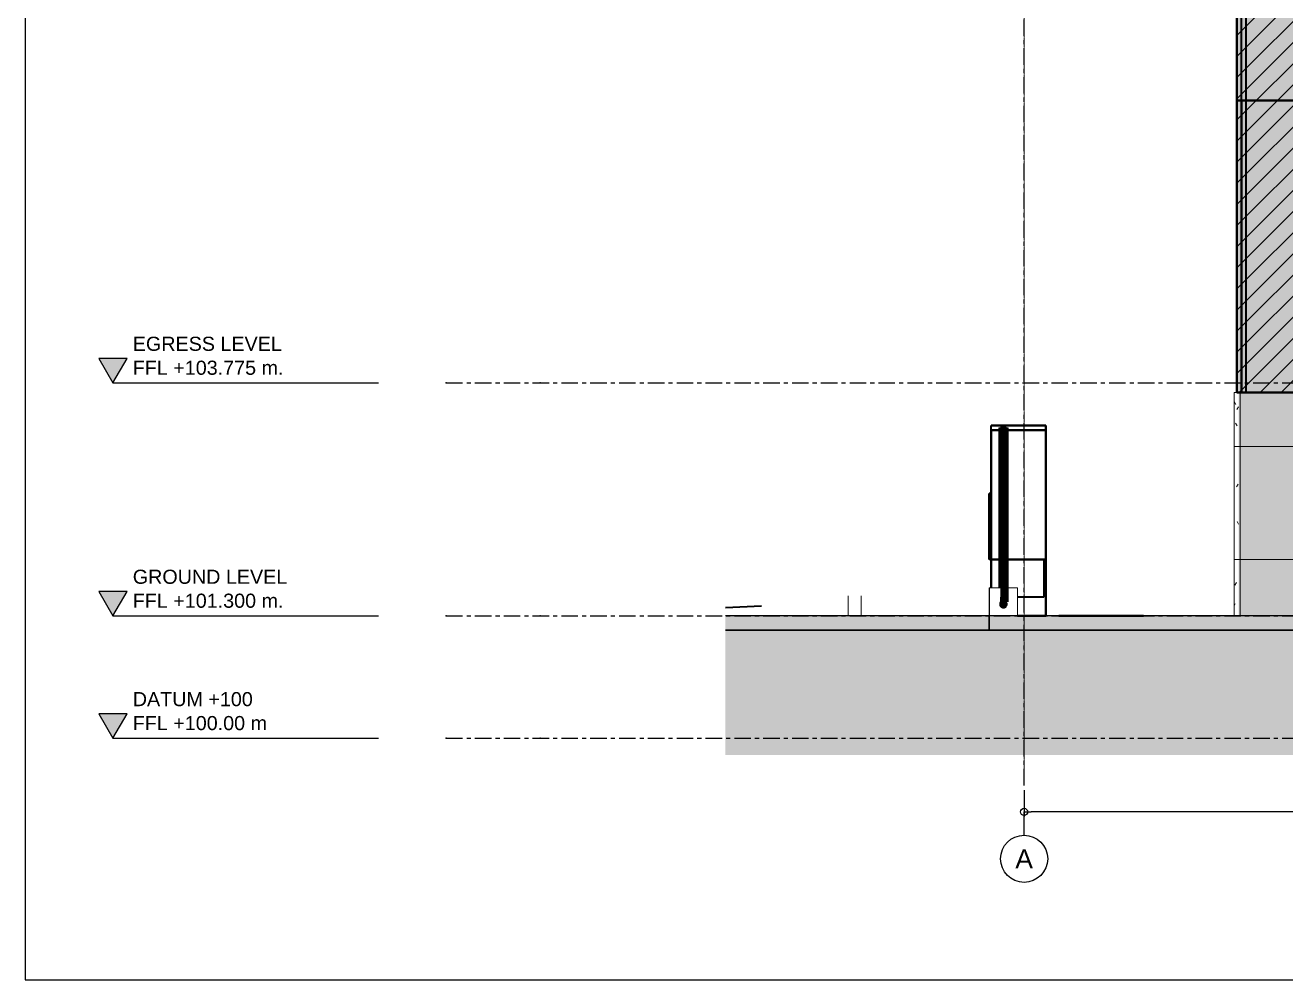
# Model space of a CAD drawing. Header units: millimetres. Extents: x -1379 to 1385823, y -4884429 to 548763.
# Drawn here: x 593796 to 607190, y -2347541 to -2337400 of the extents above; entities that cross this region are included whole.
import ezdxf
from ezdxf.enums import TextEntityAlignment as Align

# ---------------------------------------------------------------- set-up
doc = ezdxf.new("R2010")
doc.units = ezdxf.units.MM
for name, pattern in [('CENTER', [50.8, 31.75, -6.35, 6.35, -6.35]), ('DPA_Grid _ Level 100', [10, 5.5, -1.6, 1.3, -1.6]), ('TA_GL_000.70000', [1.925, 0.7, -0.175, 0.175, -0.175, 0.7])]:
    doc.linetypes.add(name, pattern=pattern)
for name, color, linetype in [('000 - 0_SYM_DWG_GRID-BUBBLE_MAIN_COLOR_6', 7, 'Continuous'), ('000 - 0_SYM_DWG_GRIDLINE_MAIN_COLOR_251', 7, 'Continuous'), ('000 - 0_SYM_DWG_LEVEL_MAIN_COLOR_2', 7, 'Continuous'), ('000 - 0_SYM_DWG_LEVEL_TEXT', 7, 'Continuous'), ('000 - 0_SYM_DWG_SLOPE-SYM_TEXT_COLOR_3', 7, 'Continuous'), ('000 - CONCRETE_COL_HATCH_', 7, 'Continuous'), ('000 - D I M', 7, 'Continuous'), ('000 - EXISTING_PRECAST_MAIN_COLOR_3', 7, 'Continuous'), ('000 - GRID', 7, 'CENTER')]:
    doc.layers.add(name, color=color, linetype=linetype)
for name, color, linetype, lineweight in [('A-DETL-GENF', 7, 'Continuous', 35), ('A-DETL-THIN', 7, 'Continuous', 25), ('A-DOOR', 7, 'Continuous', 70), ('A-DOOR-E', 7, 'Continuous', 35), ('A-FLOR', 7, 'Continuous', 35), ('A-FLOR-E', 7, 'Continuous', 35), ('A-FLOR-FNSH', 7, 'Continuous', 70), ('A-FLOR-PATT', 7, 'Continuous', 70), ('A-GENM', 7, 'Continuous', 35), ('A-GLAZ-CURT', 7, 'Continuous', 35), ('A-GLAZ-CWMG', 7, 'Continuous', 35), ('A-WALL-PATT', 7, 'Continuous', 70), ('I-WALL-E', 7, 'Continuous', 50), ('Q-CASE', 7, 'Continuous', 35), ('Q-CASE-HDLN', 7, 'Continuous', 9), ('S-GRID', 7, 'Continuous', 9), ('WALL-E', 7, 'Continuous', 50)]:
    doc.layers.add(name, color=color, linetype=linetype, lineweight=lineweight)
doc.styles.add('ARIAL', font='arial.ttf')
doc.styles.add('Arial_1', font='arial.ttf', dxfattribs={"height": 125})
doc.styles.add('FAMELINE_FOR_CKST', font='arial.ttf')
doc.styles.add('TA', font='', dxfattribs={"height": 4.5})
doc.styles.get('TA').set_extended_font_data('Cordia New')
doc.dimstyles.new('FAMELINE-CKST_C-C', dxfattribs={"dimtxt": 0.3, "dimasz": 0.15, "dimexe": 0.1, "dimexo": 0.1, "dimgap": 0.05, "dimtad": 1, "dimzin": 0, "dimdsep": 46, "dimtxsty": 'FAMELINE_FOR_CKST', "dimblk": 'ORIGIN', "dimblk1": 'ORIGIN', "dimblk2": 'ORIGIN', "dimsah": 1, "dimcen": 0.1, "dimdle": 0.1, "dimclrd": 7, "dimclre": 7, "dimclrt": 7, "dimadec": 0, "dimazin": 0, "dimtfac": 1, "dimtix": 1, "dimtmove": 2, "dimatfit": 3, "dimfxl": 1, "dimtolj": 1, "dimtzin": 0, "dimlwd": -1, "dimlwe": -1, "dimarcsym": 0})
pattern_1 = [(0, (-968.03, 7e-11), (406.4, 101.6), [33.528, -271.272, 33.528, -271.272, -1625.6]), (0, (-968.03, 7e-11), (406.4, 101.6), [-609.6, 33.528, -576.072, 33.528, -271.272, -711.2]), (0, (-968.03, 7e-11), (406.4, 101.6), [-1524, 33.528, -169.672, 33.528, -474.472]), (120, (-815.63, 50.8), (-291.18818, 301.15272), [33.528, -271.272, 33.528, -271.272, -1625.6]), (120, (-815.63, 50.8), (-291.18818, 301.15272), [-609.6, 33.528, -576.072, 33.528, -271.272, -711.2]), (120, (-815.63, 50.8), (-291.18818, 301.15272), [-1524, 33.528, -169.672, 33.528, -474.472]), (240, (-764.83, 254), (-115.21182, -402.75272), [33.528, -271.272, 33.528, -271.272, -1625.6]), (240, (-764.83, 254), (-115.21182, -402.75272), [-609.6, 33.528, -576.072, 33.528, -271.272, -711.2]), (240, (-764.83, 254), (-115.21182, -402.75272), [-1524, 33.528, -169.672, 33.528, -474.472])]
pattern_2 = [(0, (-18495, 100125), (0, 1200), []), (90, (-18495, 100125), (-600, 4e-14), [])]
pattern_3 = [(45, (-281522.66, 0), (-33.67596, 33.67596), []), (135, (-281522.66, 0), (-101.027881, 33.67596), [119.063, -71.438])]

# ---------------------------------------------------------------- blocks, each defined once
blk = doc.blocks.new('DPA_FREESTANDING FH-FDC - _L_1200 X _D_600 _H_900MM-4081730-IV01 - ELEVATION 1')
at = {"layer": 'Q-CASE', "color": 7}
for p, q in [((-299250, 103325), (-299830, 103325)), ((-299830, 103325), (-299250, 103325)), ((-299830, 103275), (-299830, 103325)), ((-299830, 103275), (-299830, 103325)), ((-299830, 103275), (-299830, 102600)), ((-299830, 102600), (-299830, 103275)), ((-299810, 103275), (-299830, 103275)), ((-299830, 103275), (-299810, 103275)), ((-299830, 103275), (-299830, 101900)), ((-299830, 101900), (-299830, 103275)), ((-299830, 103275), (-299750, 103275)), ((-299750, 103275), (-299830, 103275)), ((-299830, 103275), (-299830, 101900)), ((-299830, 101900), (-299830, 103275)), ((-299830, 103275), (-299750, 103275)), ((-299750, 103275), (-299830, 103275)), ((-299750, 103275), (-299830, 103275)), ((-299830, 103275), (-299750, 103275)), ((-299650, 103275), (-299250, 103275)), ((-299250, 103275), (-299650, 103275)), ((-299650, 103275), (-299250, 103275)), ((-299250, 103275), (-299650, 103275)), ((-299250, 103275), (-299650, 103275)), ((-299650, 103275), (-299250, 103275)), ((-299250, 103275), (-299300, 103275)), ((-299300, 103275), (-299250, 103275)), ((-299250, 103325), (-299250, 103275)), ((-299250, 103275), (-299250, 103325)), ((-299250, 103275), (-299250, 101900)), ((-299250, 101900), (-299250, 103275)), ((-299250, 103275), (-299250, 101900)), ((-299250, 101900), (-299250, 103275)), ((-299850, 102600), (-299850, 101900)), ((-299850, 101900), (-299850, 102600)), ((-299850, 102600), (-299830, 102600)), ((-299830, 102600), (-299850, 102600)), ((-299850, 102600), (-299850, 101900)), ((-299850, 101900), (-299850, 102600)), ((-299850, 102600), (-299830, 102600)), ((-299830, 102600), (-299850, 102600)), ((-299830, 102600), (-299830, 101900)), ((-299830, 101900), (-299830, 102600)), ((-299830, 102600), (-299830, 101900)), ((-299830, 101900), (-299830, 102600)), ((-299830, 101900), (-299850, 101900)), ((-299830, 101900), (-299850, 101900)), ((-299830, 101900), (-299850, 101900)), ((-299830, 101900), (-299850, 101900)), ((-299830, 101900), (-299830, 101600)), ((-299830, 101600), (-299830, 101900)), ((-299750, 101900), (-299830, 101900)), ((-299830, 101900), (-299750, 101900)), ((-299830, 101600), (-299830, 101900)), ((-299830, 101900), (-299830, 101600)), ((-299830, 101900), (-299750, 101900)), ((-299830, 101900), (-299750, 101900)), ((-299750, 101900), (-299830, 101900)), ((-299750, 101900), (-299830, 101900)), ((-299750, 101900), (-299830, 101900)), ((-299750, 101900), (-299830, 101900)), ((-299250, 101900), (-299650, 101900)), ((-299650, 101900), (-299250, 101900)), ((-299650, 101900), (-299270, 101900)), ((-299650, 101900), (-299270, 101900)), ((-299250, 101900), (-299650, 101900)), ((-299250, 101900), (-299650, 101900)), ((-299250, 101900), (-299650, 101900)), ((-299250, 101900), (-299650, 101900)), ((-299300, 101900), (-299250, 101900)), ((-299250, 101900), (-299300, 101900)), ((-299270, 101900), (-299270, 101500)), ((-299250, 101900), (-299250, 101300)), ((-299250, 101300), (-299250, 101900)), ((-299270, 101500), (-299550, 101500)), ((-299550, 101300), (-299250, 101300)), ((-299550, 101300), (-299250, 101300)), ((-299250, 101300), (-299550, 101300)), ((-299550, 101300), (-299250, 101300))]:
    blk.add_line(p, q, dxfattribs=at)
at = {"layer": 'Q-CASE-HDLN', "color": 7}
for p, q in [((-299850, 102600), (-299850, 102250)), ((-299850, 102250), (-299850, 102600)), ((-299850, 102250), (-299850, 101900)), ((-299850, 101900), (-299850, 102250))]:
    blk.add_line(p, q, dxfattribs=at)
blk = doc.blocks.new('DR-SG-SW-MRTA Wire Screen Door - 1900x2000 mm-4823071-IV01 - ELEVATION 1')
at = {"layer": 'A-DOOR', "color": 7}
for p, q in [((-299710, 103250), (-299710, 101450)), ((-299665, 103250), (-299710, 103250)), ((-299665, 101450), (-299665, 103250)), ((-299710, 101450), (-299665, 101450))]:
    blk.add_line(p, q, dxfattribs=at)
for centre, start, end in [((-299700, 103275), 90, 270), ((-299700, 103275), 270, 90), ((-299700, 101425), 90, 270), ((-299700, 101425), 270, 90)]:
    blk.add_arc(centre, 25, start, end, dxfattribs=at)
at = {"layer": 'A-DOOR-E', "color": 7}
for p, q in [((-299725, 103200), (-299725, 101500)), ((-299710, 103250), (-299710, 103200)), ((-299665, 103200), (-299665, 103250)), ((-299710, 101500), (-299710, 101450)), ((-299665, 101450), (-299665, 101500))]:
    blk.add_line(p, q, dxfattribs=at)
at = {"layer": 'A-DOOR-E', "color": 7, "flags": 128}
for points in [[(-299725, 103275), (-299725, 103276), (-299725, 103277), (-299724, 103278), (-299724, 103279), (-299724, 103280), (-299724, 103281), (-299724, 103282), (-299723, 103283), (-299723, 103284), (-299723, 103285), (-299722, 103286), (-299722, 103287), (-299721, 103287), (-299721, 103288), (-299720, 103289), (-299720, 103290), (-299719, 103291), (-299718, 103291), (-299718, 103292), (-299717, 103293), (-299716, 103294), (-299716, 103294), (-299715, 103295)], [(-299725, 103200), (-299725, 103203), (-299725, 103206), (-299725, 103209), (-299725, 103212), (-299725, 103215), (-299725, 103218), (-299725, 103221), (-299725, 103224), (-299725, 103226), (-299725, 103229), (-299725, 103232), (-299725, 103235), (-299725, 103237), (-299725, 103240), (-299725, 103242), (-299725, 103245), (-299725, 103247), (-299725, 103249), (-299725, 103252), (-299725, 103254), (-299725, 103256), (-299725, 103258), (-299725, 103260), (-299725, 103261), (-299725, 103263), (-299725, 103265), (-299725, 103266), (-299725, 103268), (-299725, 103269), (-299725, 103270), (-299725, 103271), (-299725, 103272), (-299725, 103273), (-299725, 103273), (-299725, 103274), (-299725, 103274), (-299725, 103275), (-299725, 103275), (-299725, 103275), (-299725, 103275)], [(-299714, 103295), (-299713, 103296), (-299712, 103297), (-299711, 103297), (-299711, 103298), (-299710, 103298), (-299709, 103298), (-299708, 103299), (-299707, 103299), (-299706, 103299), (-299705, 103299), (-299704, 103300), (-299703, 103300), (-299702, 103300), (-299701, 103300), (-299700, 103300)], [(-299700, 103300), (-299699, 103300), (-299698, 103300), (-299697, 103300), (-299696, 103300), (-299695, 103300), (-299694, 103299), (-299693, 103299), (-299692, 103299), (-299691, 103298), (-299690, 103298), (-299689, 103298), (-299688, 103297), (-299687, 103297), (-299686, 103296), (-299686, 103296)], [(-299685, 103295), (-299684, 103294), (-299683, 103294), (-299682, 103293), (-299682, 103292), (-299681, 103292), (-299680, 103291), (-299680, 103290), (-299679, 103289), (-299679, 103289), (-299678, 103288), (-299678, 103287), (-299677, 103286), (-299677, 103285), (-299676, 103284), (-299676, 103283)], [(-299676, 103282), (-299675, 103281), (-299675, 103280), (-299675, 103279), (-299675, 103278), (-299675, 103277), (-299675, 103276), (-299675, 103275), (-299675, 103275)], [(-299675, 103275), (-299675, 103275), (-299675, 103275), (-299675, 103274), (-299675, 103274), (-299675, 103274), (-299675, 103273), (-299675, 103272), (-299675, 103271), (-299675, 103270), (-299675, 103269), (-299675, 103268), (-299675, 103267), (-299675, 103265), (-299675, 103264), (-299675, 103262), (-299675, 103260), (-299675, 103258), (-299675, 103256), (-299675, 103254), (-299675, 103252), (-299675, 103250)], [(-299725, 101425), (-299725, 101425), (-299725, 101425), (-299725, 101426), (-299725, 101426), (-299725, 101426), (-299725, 101427), (-299725, 101428), (-299725, 101429), (-299725, 101430), (-299725, 101431), (-299725, 101432), (-299725, 101433), (-299725, 101435), (-299725, 101436), (-299725, 101438), (-299725, 101440), (-299725, 101442), (-299725, 101444), (-299725, 101446), (-299725, 101448), (-299725, 101450), (-299725, 101452), (-299725, 101455), (-299725, 101457), (-299725, 101459), (-299725, 101462), (-299725, 101465), (-299725, 101467), (-299725, 101470), (-299725, 101473), (-299725, 101476), (-299725, 101478), (-299725, 101481), (-299725, 101484), (-299725, 101487), (-299725, 101490), (-299725, 101493), (-299725, 101496), (-299725, 101499), (-299725, 101500)], [(-299724, 101418), (-299724, 101419), (-299724, 101420), (-299724, 101421), (-299724, 101422), (-299725, 101423), (-299725, 101424), (-299725, 101425), (-299725, 101425)], [(-299715, 101405), (-299715, 101406), (-299716, 101406), (-299717, 101407), (-299718, 101408), (-299718, 101408), (-299719, 101409), (-299720, 101410), (-299720, 101411), (-299721, 101411), (-299721, 101412), (-299722, 101413), (-299722, 101414), (-299723, 101415), (-299723, 101416), (-299723, 101417)], [(-299700, 101400), (-299701, 101400), (-299702, 101400), (-299703, 101400), (-299704, 101400), (-299705, 101400), (-299706, 101401), (-299707, 101401), (-299707, 101401), (-299708, 101402), (-299709, 101402), (-299710, 101402), (-299711, 101403), (-299712, 101403), (-299713, 101404), (-299714, 101404)], [(-299685, 101405), (-299686, 101404), (-299687, 101403), (-299688, 101403), (-299689, 101402), (-299690, 101402), (-299691, 101402), (-299692, 101401), (-299692, 101401), (-299693, 101401), (-299694, 101401), (-299695, 101400), (-299696, 101400), (-299697, 101400), (-299698, 101400), (-299699, 101400)], [(-299675, 101425), (-299675, 101424), (-299675, 101423), (-299675, 101422), (-299675, 101421), (-299675, 101420), (-299675, 101419), (-299676, 101418), (-299676, 101417), (-299676, 101416), (-299677, 101415), (-299677, 101414), (-299677, 101413), (-299678, 101413), (-299678, 101412), (-299679, 101411), (-299680, 101410), (-299680, 101409), (-299681, 101409), (-299682, 101408), (-299682, 101407), (-299683, 101406), (-299684, 101406), (-299684, 101405)], [(-299675, 101450), (-299675, 101448), (-299675, 101446), (-299675, 101444), (-299675, 101442), (-299675, 101440), (-299675, 101439), (-299675, 101437), (-299675, 101435), (-299675, 101434), (-299675, 101432), (-299675, 101431), (-299675, 101430), (-299675, 101429), (-299675, 101428), (-299675, 101427), (-299675, 101427), (-299675, 101426), (-299675, 101426), (-299675, 101425), (-299675, 101425), (-299675, 101425), (-299675, 101425)]]:
    blk.add_lwpolyline(points, dxfattribs=at)
blk = doc.blocks.new('DPA_GM-Manhole Cover Type 2 - 600x600-V10-IV01 - ELEVATION 1')
at = {"layer": 'A-GENM', "lineweight": 9}
h = blk.add_hatch(dxfattribs=at)
h.set_pattern_fill('FP_16', style=0, pattern_type=2)
h.set_pattern_definition([(54.736, (-289897.445, 0), (-23.813104, 33.675876), []), (125.264, (-289897.445, 0), (-71.437692, 33.676435), [103.111, -61.867])])
h.paths.add_polyline_path([(-298872.865229, 101300), (-298872.865229, 101302), (-298952.865229, 101302), (-298952.865229, 101300)])
h = blk.add_hatch(dxfattribs=at)
h.set_pattern_fill('FP_11', style=0, pattern_type=2)
h.set_pattern_definition(pattern_3)
h.paths.add_polyline_path([(-298752.865229, 101300), (-298752.865229, 101302), (-298872.865229, 101302), (-298872.865229, 101300)])
h = blk.add_hatch(dxfattribs=at)
h.set_pattern_fill('FP_17', style=0, pattern_type=2)
h.set_pattern_definition([(54.736, (-290438.08, 0), (-23.813104, 33.675876), []), (125.264, (-290438.08, 0), (-71.437692, 33.676435), [103.111, -61.867])])
h.paths.add_polyline_path([(-298672.865229, 101300), (-298672.865229, 101302), (-298752.865229, 101302), (-298752.865229, 101300)])
h = blk.add_hatch(dxfattribs=at)
h.set_pattern_fill('FP_19', style=0, pattern_type=2)
h.set_pattern_definition([(54.736, (-289747.445, 0), (-23.813104, 33.675876), []), (125.264, (-289747.445, 0), (-71.437692, 33.676435), [103.111, -61.867])])
h.paths.add_polyline_path([(-298572.865229, 101300), (-298572.865229, 101302), (-298652.865229, 101302), (-298652.865229, 101300)])
h = blk.add_hatch(dxfattribs=at)
h.set_pattern_fill('FP_11', style=0, pattern_type=2)
h.set_pattern_definition(pattern_3)
h.paths.add_polyline_path([(-298452.865229, 101300), (-298452.865229, 101302), (-298572.865229, 101302), (-298572.865229, 101300)])
h = blk.add_hatch(dxfattribs=at)
h.set_pattern_fill('FP_18', style=0, pattern_type=2)
h.set_pattern_definition([(54.736, (-290288.08, 0), (-23.813104, 33.675876), []), (125.264, (-290288.08, 0), (-71.437692, 33.676435), [103.111, -61.867])])
h.paths.add_polyline_path([(-298372.865229, 101300), (-298372.865229, 101302), (-298452.865229, 101302), (-298452.865229, 101300)])
at = {"layer": 'A-GENM', "color": 7}
for p, q in [((-299112.865229, 101300), (-298212.865229, 101300)), ((-298212.865229, 101300), (-299112.865229, 101300)), ((-298357.865229, 101300), (-298967.865229, 101300)), ((-298967.865229, 101300), (-298357.865229, 101300)), ((-298357.865229, 101300), (-298967.865229, 101300)), ((-298967.865229, 101300), (-298357.865229, 101300)), ((-298362.865229, 101300), (-298962.865229, 101300)), ((-298962.865229, 101300), (-298362.865229, 101300)), ((-298952.865229, 101302), (-298872.865229, 101302)), ((-298867.865229, 101302), (-298952.865229, 101302)), ((-298952.865229, 101302), (-298952.865229, 101300)), ((-298952.865229, 101300), (-298952.865229, 101302)), ((-298952.865229, 101300), (-298372.865229, 101300)), ((-298372.865229, 101300), (-298952.865229, 101300)), ((-298952.865229, 101300), (-298867.865229, 101300)), ((-298872.865229, 101300), (-298952.865229, 101300)), ((-298872.865229, 101302), (-298752.865229, 101302)), ((-298872.865229, 101302), (-298872.865229, 101300)), ((-298752.865229, 101300), (-298872.865229, 101300)), ((-298757.865229, 101302), (-298867.865229, 101302)), ((-298867.865229, 101300), (-298757.865229, 101300)), ((-298672.865229, 101302), (-298757.865229, 101302)), ((-298757.865229, 101300), (-298672.865229, 101300)), ((-298752.865229, 101302), (-298672.865229, 101302)), ((-298752.865229, 101300), (-298752.865229, 101302)), ((-298672.865229, 101300), (-298752.865229, 101300)), ((-298672.865229, 101302), (-298672.865229, 101300)), ((-298672.865229, 101302), (-298672.865229, 101300)), ((-298572.865229, 101302), (-298652.865229, 101302)), ((-298652.865229, 101302), (-298572.865229, 101302)), ((-298652.865229, 101300), (-298652.865229, 101302)), ((-298652.865229, 101300), (-298652.865229, 101302)), ((-298572.865229, 101300), (-298652.865229, 101300)), ((-298652.865229, 101300), (-298572.865229, 101300)), ((-298452.865229, 101302), (-298572.865229, 101302)), ((-298572.865229, 101302), (-298452.865229, 101302)), ((-298572.865229, 101302), (-298572.865229, 101300)), ((-298572.865229, 101300), (-298572.865229, 101302)), ((-298452.865229, 101300), (-298572.865229, 101300)), ((-298572.865229, 101300), (-298452.865229, 101300)), ((-298372.865229, 101302), (-298452.865229, 101302)), ((-298452.865229, 101302), (-298372.865229, 101302)), ((-298452.865229, 101300), (-298452.865229, 101302)), ((-298452.865229, 101300), (-298452.865229, 101302)), ((-298372.865229, 101300), (-298452.865229, 101300)), ((-298452.865229, 101300), (-298372.865229, 101300)), ((-298372.865229, 101302), (-298372.865229, 101300)), ((-298372.865229, 101300), (-298372.865229, 101302))]:
    blk.add_line(p, q, dxfattribs=at)
blk = doc.blocks.new('Rectangular Mullion - Mullion_Beam 300x700-5466502-IV01 - ELEVATION 1')
at = {"layer": 'A-GLAZ-CWMG', "color": 7, "lineweight": 9}
for p, q in [((-299829.6345, 101600), (-299849.6345, 101600)), ((-299849.6345, 101600), (-299849.6345, 101150))]:
    blk.add_line(p, q, dxfattribs=at)
blk = doc.blocks.new('Curtain Panel Precast - Precast w MRTA Logo-5466455-IV01 - ELEVATION 1')
at = {"layer": 'A-GLAZ-CURT', "color": 7}
for p, q in [((-299729.6345, 103300), (-299669.6345, 103300)), ((-299669.6345, 103300), (-299729.6345, 103300)), ((-299729.6345, 101600), (-299724.6345, 101600)), ((-299724.6345, 101600), (-299729.6345, 101600))]:
    blk.add_line(p, q, dxfattribs=at)
blk = doc.blocks.new('Rectangular Mullion - Mullion_Beam 300x700-5466436-IV01 - ELEVATION 1')
at = {"layer": 'A-GLAZ-CWMG', "color": 7, "lineweight": 9}
for p, q in [((-299849.6345, 101150), (-299849.6345, 101600)), ((-299849.6345, 101600), (-299724.6345, 101600)), ((-299664.6345, 101600), (-299549.6345, 101600)), ((-299549.6345, 101600), (-299549.6345, 101300))]:
    blk.add_line(p, q, dxfattribs=at)
blk = doc.blocks.new('Rectangular Mullion - Mullion_H-Beam-5464833-IV01 - ELEVATION 1')
at = {"layer": 'A-GLAZ-CWMG', "color": 7, "lineweight": 9}
for p, q in [((-299739.6345, 103300), (-299749.6345, 103300)), ((-299749.6345, 103300), (-299739.6345, 103300)), ((-299749.6345, 103300), (-299749.6345, 101600)), ((-299749.6345, 103300), (-299749.6345, 101600)), ((-299659.6345, 103300), (-299739.6345, 103300)), ((-299739.6345, 103300), (-299659.6345, 103300)), ((-299739.6345, 103300), (-299739.6345, 101600)), ((-299739.6345, 103300), (-299739.6345, 101600)), ((-299739.6345, 103300), (-299739.6345, 101600)), ((-299739.6345, 103300), (-299739.6345, 101600)), ((-299649.6345, 103300), (-299659.6345, 103300)), ((-299659.6345, 103300), (-299649.6345, 103300)), ((-299659.6345, 103300), (-299659.6345, 101600)), ((-299659.6345, 103300), (-299659.6345, 101600)), ((-299659.6345, 103300), (-299659.6345, 101600)), ((-299659.6345, 103300), (-299659.6345, 101600)), ((-299649.6345, 101600), (-299649.6345, 103300)), ((-299649.6345, 103300), (-299649.6345, 101600)), ((-299739.6345, 101600), (-299749.6345, 101600)), ((-299749.6345, 101600), (-299739.6345, 101600)), ((-299724.6345, 101600), (-299739.6345, 101600)), ((-299739.6345, 101600), (-299724.6345, 101600)), ((-299659.6345, 101600), (-299664.6345, 101600)), ((-299664.6345, 101600), (-299659.6345, 101600)), ((-299649.6345, 101600), (-299659.6345, 101600)), ((-299659.6345, 101600), (-299649.6345, 101600))]:
    blk.add_line(p, q, dxfattribs=at)
blk = doc.blocks.new('Rectangular Mullion - Mullion_H-Beam-5466421-IV01 - ELEVATION 1')
at = {"layer": 'A-GLAZ-CWMG', "color": 7, "lineweight": 9}
for p, q in [((-299739.6345, 103300), (-299749.6345, 103300)), ((-299749.6345, 103300), (-299739.6345, 103300)), ((-299749.6345, 101600), (-299749.6345, 103300)), ((-299749.6345, 101600), (-299749.6345, 103300)), ((-299659.6345, 103300), (-299739.6345, 103300)), ((-299739.6345, 103300), (-299659.6345, 103300)), ((-299739.6345, 101600), (-299739.6345, 103300)), ((-299739.6345, 101600), (-299739.6345, 103300)), ((-299739.6345, 101600), (-299739.6345, 103300)), ((-299739.6345, 101600), (-299739.6345, 103300)), ((-299649.6345, 103300), (-299659.6345, 103300)), ((-299659.6345, 103300), (-299649.6345, 103300)), ((-299659.6345, 101600), (-299659.6345, 103300)), ((-299659.6345, 101600), (-299659.6345, 103300)), ((-299659.6345, 101600), (-299659.6345, 103300)), ((-299659.6345, 101600), (-299659.6345, 103300)), ((-299649.6345, 103300), (-299649.6345, 101600)), ((-299649.6345, 101600), (-299649.6345, 103300)), ((-299739.6345, 101600), (-299749.6345, 101600)), ((-299749.6345, 101600), (-299739.6345, 101600)), ((-299724.6345, 101600), (-299739.6345, 101600)), ((-299739.6345, 101600), (-299724.6345, 101600)), ((-299659.6345, 101600), (-299664.6345, 101600)), ((-299664.6345, 101600), (-299659.6345, 101600)), ((-299649.6345, 101600), (-299659.6345, 101600)), ((-299659.6345, 101600), (-299649.6345, 101600))]:
    blk.add_line(p, q, dxfattribs=at)
blk = doc.blocks.new('Curtain Panel Precast - Precast-5464831-IV01 - ELEVATION 1')
at = {"layer": 'A-GLAZ-CURT', "color": 7}
for p, q in [((-299729.6345, 103300), (-299669.6345, 103300)), ((-299669.6345, 103300), (-299729.6345, 103300)), ((-299729.6345, 101600), (-299724.6345, 101600)), ((-299724.6345, 101600), (-299729.6345, 101600))]:
    blk.add_line(p, q, dxfattribs=at)
blk = doc.blocks.new('Curtain Panel Precast - Precast w MRTA Logo-5465787-IV01 - ELEVATION 1')
at = {"layer": 'A-GLAZ-CURT', "color": 7}
for p, q in [((-299729.6345, 103300), (-299669.6345, 103300)), ((-299669.6345, 103300), (-299729.6345, 103300)), ((-299729.6345, 101600), (-299724.6345, 101600)), ((-299724.6345, 101600), (-299729.6345, 101600))]:
    blk.add_line(p, q, dxfattribs=at)
blk = doc.blocks.new('Rectangular Mullion - Mullion_Beam 300x700-5462456-IV01 - ELEVATION 1')
at = {"layer": 'A-GLAZ-CWMG', "color": 7, "lineweight": 9}
for p, q in [((-299724.6345, 101600), (-299849.6345, 101600)), ((-299849.6345, 101600), (-299849.6345, 101150)), ((-299549.6345, 101600), (-299664.6345, 101600)), ((-299549.6345, 101300), (-299549.6345, 101600))]:
    blk.add_line(p, q, dxfattribs=at)
blk = doc.blocks.new('Rectangular Mullion - Mullion_H-Beam-5464829-IV01 - ELEVATION 1')
at = {"layer": 'A-GLAZ-CWMG', "color": 7, "lineweight": 9}
for p, q in [((-299739.6345, 103300), (-299749.6345, 103300)), ((-299749.6345, 103300), (-299739.6345, 103300)), ((-299749.6345, 103300), (-299749.6345, 101600)), ((-299749.6345, 103300), (-299749.6345, 101600)), ((-299659.6345, 103300), (-299739.6345, 103300)), ((-299739.6345, 103300), (-299659.6345, 103300)), ((-299739.6345, 103300), (-299739.6345, 101600)), ((-299739.6345, 103300), (-299739.6345, 101600)), ((-299739.6345, 103300), (-299739.6345, 101600)), ((-299739.6345, 103300), (-299739.6345, 101600)), ((-299649.6345, 103300), (-299659.6345, 103300)), ((-299659.6345, 103300), (-299649.6345, 103300)), ((-299659.6345, 103300), (-299659.6345, 101600)), ((-299659.6345, 103300), (-299659.6345, 101600)), ((-299659.6345, 103300), (-299659.6345, 101600)), ((-299659.6345, 103300), (-299659.6345, 101600)), ((-299649.6345, 101600), (-299649.6345, 103300)), ((-299649.6345, 103300), (-299649.6345, 101600)), ((-299739.6345, 101600), (-299749.6345, 101600)), ((-299749.6345, 101600), (-299739.6345, 101600)), ((-299724.6345, 101600), (-299739.6345, 101600)), ((-299739.6345, 101600), (-299724.6345, 101600)), ((-299659.6345, 101600), (-299664.6345, 101600)), ((-299664.6345, 101600), (-299659.6345, 101600)), ((-299649.6345, 101600), (-299659.6345, 101600)), ((-299659.6345, 101600), (-299649.6345, 101600))]:
    blk.add_line(p, q, dxfattribs=at)
blk = doc.blocks.new('DPA_Curved type B 1 - Curved Type B-5844674-IV01 - ELEVATION 1')
at = {"layer": 'A-GLAZ-CURT', "color": 7}
for p, q in [((-297170, 106775), (-297220, 106775)), ((-297220, 106775), (-297220, 106775)), ((-297220, 106775), (-297220, 106775)), ((-297220, 106775), (-297170, 106775)), ((-297220, 103675), (-297220, 106775)), ((-297220, 103675), (-297220, 106775)), ((-297220, 103675), (-297220, 106775)), ((-297020, 106775), (-297170, 106775)), ((-297170, 106775), (-297020, 106775)), ((-297170, 103675), (-297220, 103675)), ((-297220, 103675), (-297220, 103675)), ((-297220, 103675), (-297220, 103675)), ((-297220, 103675), (-297170, 103675)), ((-297020, 103675), (-297170, 103675)), ((-297170, 103675), (-297020, 103675))]:
    blk.add_line(p, q, dxfattribs=at)
blk = doc.blocks.new('DPA_Curved type A 1 - Curved Type A-5844675-IV01 - ELEVATION 1')
at = {"layer": 'A-GLAZ-CURT', "color": 7}
for p, q in [((-297170, 106775), (-297220, 106775)), ((-297220, 106775), (-297220, 106775)), ((-297220, 106775), (-297170, 106775)), ((-297220, 103675), (-297220, 106775)), ((-297220, 103675), (-297220, 106775)), ((-297170, 106775), (-297020, 106775)), ((-297020, 106775), (-297170, 106775)), ((-297170, 103675), (-297220, 103675)), ((-297220, 103675), (-297220, 103675)), ((-297220, 103675), (-297170, 103675)), ((-297170, 103675), (-297020, 103675)), ((-297020, 103675), (-297170, 103675))]:
    blk.add_line(p, q, dxfattribs=at)
blk = doc.blocks.new('DPA_Curved type C_Left 1 - Curved Type C_Left-5844676-IV01 - ELEVATION 1')
at = {"layer": 'A-GLAZ-CURT', "color": 7}
for p, q in [((-297170, 106775), (-297220, 106775)), ((-297220, 106775), (-297220, 106775)), ((-297220, 106775), (-297220, 106775)), ((-297220, 106775), (-297170, 106775)), ((-297220, 106775), (-297220, 103675)), ((-297220, 103675), (-297220, 106775)), ((-297220, 103675), (-297220, 106775)), ((-297020, 106775), (-297170, 106775)), ((-297170, 106775), (-297020, 106775)), ((-297170, 103675), (-297220, 103675)), ((-297220, 103675), (-297220, 103675)), ((-297220, 103675), (-297220, 103675)), ((-297220, 103675), (-297170, 103675)), ((-297020, 103675), (-297170, 103675)), ((-297170, 103675), (-297020, 103675))]:
    blk.add_line(p, q, dxfattribs=at)
blk = doc.blocks.new('DPA_Curved type B 1 - Curved Type B-V12-IV01 - ELEVATION 1')
at = {"layer": 'A-GLAZ-CURT', "color": 7}
for p, q in [((-297172, 106775), (-297220, 106775)), ((-297220, 106775), (-297170, 106775)), ((-297220, 103675), (-297220, 106775)), ((-297170, 106775), (-297020, 106775)), ((-297170, 103675), (-297220, 103675)), ((-297220, 103675), (-297172, 103675)), ((-297020, 103675), (-297170, 103675))]:
    blk.add_line(p, q, dxfattribs=at)
blk = doc.blocks.new('DPA_Curved type C_Left 1 - Curved Type C_Left-5844678-IV01 - ELEVATION 1')
at = {"layer": 'A-GLAZ-CURT', "color": 7}
for p, q in [((-297170, 106775), (-297220, 106775)), ((-297220, 106775), (-297160, 106775)), ((-297150, 106775), (-297220, 106775)), ((-297220, 106775), (-297170, 106775)), ((-297220, 106775), (-297220, 103675)), ((-297220, 103675), (-297220, 106775)), ((-297160, 106775), (-297206, 106775)), ((-297206, 106775), (-297151, 106775)), ((-297020, 106775), (-297170, 106775)), ((-297170, 106775), (-297020, 106775)), ((-297170, 103675), (-297170, 106775)), ((-297170, 103675), (-297170, 106775)), ((-297170, 103675), (-297220, 103675)), ((-297220, 103675), (-297150, 103675)), ((-297160, 103675), (-297220, 103675)), ((-297220, 103675), (-297170, 103675)), ((-297151, 103675), (-297206, 103675)), ((-297206, 103675), (-297160, 103675)), ((-297020, 103675), (-297170, 103675)), ((-297170, 103675), (-297020, 103675))]:
    blk.add_line(p, q, dxfattribs=at)
blk = doc.blocks.new('DPA_Curved type A 1 - Curved Type A-5844855-IV01 - ELEVATION 1')
at = {"layer": 'A-GLAZ-CURT', "color": 7}
for p, q in [((-297170, 109825), (-297220, 109825)), ((-297220, 109825), (-297220, 109825)), ((-297220, 109825), (-297170, 109825)), ((-297220, 106775), (-297220, 109825)), ((-297220, 106775), (-297220, 109825)), ((-297170, 109825), (-297020, 109825)), ((-297020, 109825), (-297170, 109825)), ((-297170, 106775), (-297220, 106775)), ((-297220, 106775), (-297220, 106775)), ((-297220, 106775), (-297170, 106775)), ((-297170, 106775), (-297020, 106775)), ((-297020, 106775), (-297170, 106775))]:
    blk.add_line(p, q, dxfattribs=at)
blk = doc.blocks.new('DPA_Curved type C_Left 1 - Curved Type C_Left-5844856-IV01 - ELEVATION 1')
at = {"layer": 'A-GLAZ-CURT', "color": 7}
for p, q in [((-297170, 109825), (-297220, 109825)), ((-297220, 109825), (-297220, 109825)), ((-297220, 109825), (-297220, 109825)), ((-297220, 109825), (-297170, 109825)), ((-297220, 109825), (-297220, 106775)), ((-297220, 106775), (-297220, 109825)), ((-297220, 106775), (-297220, 109825)), ((-297020, 109825), (-297170, 109825)), ((-297170, 109825), (-297020, 109825)), ((-297170, 106775), (-297220, 106775)), ((-297220, 106775), (-297220, 106775)), ((-297220, 106775), (-297220, 106775)), ((-297220, 106775), (-297170, 106775)), ((-297020, 106775), (-297170, 106775)), ((-297170, 106775), (-297020, 106775))]:
    blk.add_line(p, q, dxfattribs=at)
blk = doc.blocks.new('DPA_Curved type B 1 - Curved Type B-5844854-IV01 - ELEVATION 1')
at = {"layer": 'A-GLAZ-CURT', "color": 7}
for p, q in [((-297170, 109825), (-297220, 109825)), ((-297220, 109825), (-297220, 109825)), ((-297220, 109825), (-297220, 109825)), ((-297220, 109825), (-297170, 109825)), ((-297220, 106775), (-297220, 109825)), ((-297220, 106775), (-297220, 109825)), ((-297220, 106775), (-297220, 109825)), ((-297020, 109825), (-297170, 109825)), ((-297170, 109825), (-297020, 109825)), ((-297170, 106775), (-297220, 106775)), ((-297220, 106775), (-297220, 106775)), ((-297220, 106775), (-297220, 106775)), ((-297220, 106775), (-297170, 106775)), ((-297020, 106775), (-297170, 106775)), ((-297170, 106775), (-297020, 106775))]:
    blk.add_line(p, q, dxfattribs=at)
blk = doc.blocks.new('DPA_Curved type A 1 - Curved Type A-V13-IV01 - ELEVATION 1')
at = {"layer": 'A-GLAZ-CURT', "color": 7}
for p, q in [((-297188, 109825), (-297220, 109825)), ((-297220, 109825), (-297170, 109825)), ((-297220, 106775), (-297220, 109825)), ((-297170, 109825), (-297020, 109825)), ((-297170, 106775), (-297220, 106775)), ((-297220, 106775), (-297188, 106775)), ((-297020, 106775), (-297170, 106775))]:
    blk.add_line(p, q, dxfattribs=at)
blk = doc.blocks.new('DPA_Curved type B 1 - Curved Type B-5845332-IV01 - ELEVATION 1')
at = {"layer": 'A-GLAZ-CURT', "color": 7}
for p, q in [((-297170, 109825), (-297220, 109825)), ((-297220, 109825), (-297166, 109825)), ((-297166, 109825), (-297220, 109825)), ((-297220, 109825), (-297170, 109825)), ((-297220, 106775), (-297220, 109825)), ((-297220, 106775), (-297220, 109825)), ((-297157, 109825), (-297206, 109825)), ((-297206, 109825), (-297157, 109825)), ((-297020, 109825), (-297170, 109825)), ((-297170, 109825), (-297020, 109825)), ((-297170, 106775), (-297170, 109825)), ((-297170, 106775), (-297170, 109825)), ((-297165, 109825), (-297157, 109825)), ((-297157, 109825), (-297165, 109825)), ((-297170, 106775), (-297220, 106775)), ((-297220, 106775), (-297166, 106775)), ((-297166, 106775), (-297220, 106775)), ((-297220, 106775), (-297170, 106775)), ((-297157, 106775), (-297206, 106775)), ((-297206, 106775), (-297157, 106775)), ((-297020, 106775), (-297170, 106775)), ((-297170, 106775), (-297020, 106775)), ((-297165, 106775), (-297157, 106775)), ((-297157, 106775), (-297165, 106775))]:
    blk.add_line(p, q, dxfattribs=at)
blk = doc.blocks.new('DPA_Curved type B 1 - Curved Type B-5847656-IV01 - ELEVATION 1')
at = {"layer": 'A-GLAZ-CURT', "color": 7}
for p, q in [((-297170, 106775), (-297120, 106775)), ((-295720, 106775), (-297170, 106775)), ((-297170, 106775), (-297170, 103675)), ((-297170, 103675), (-297170, 106775)), ((-297120, 106775), (-296445, 106775)), ((-297120, 103675), (-297120, 106775)), ((-297120, 103675), (-297120, 106775)), ((-296445, 106775), (-295770, 106775)), ((-296445, 103675), (-296445, 106775)), ((-295770, 106775), (-295720, 106775)), ((-295770, 103675), (-295770, 106775)), ((-295770, 103675), (-295770, 106775)), ((-295720, 103675), (-295720, 106775)), ((-295720, 103675), (-295720, 106775)), ((-297170, 103675), (-295720, 103675)), ((-297120, 103675), (-297170, 103675)), ((-296445, 103675), (-297120, 103675)), ((-295770, 103675), (-296445, 103675)), ((-295720, 103675), (-295770, 103675))]:
    blk.add_line(p, q, dxfattribs=at)
blk = doc.blocks.new('DPA_Curved type A 1 - Curved Type A-5847730-IV01 - ELEVATION 1')
at = {"layer": 'A-GLAZ-CURT', "color": 7}
for p, q in [((-295720, 109825), (-297170, 109825)), ((-297170, 109825), (-297120, 109825)), ((-297170, 106775), (-297170, 109825)), ((-297170, 106775), (-297170, 109825)), ((-297120, 109825), (-295770, 109825)), ((-297120, 106775), (-297120, 109825)), ((-297120, 106775), (-297120, 109825)), ((-295770, 109825), (-295720, 109825)), ((-295770, 106775), (-295770, 109825)), ((-295770, 106775), (-295770, 109825)), ((-295720, 109825), (-295720, 106775)), ((-295720, 106775), (-295720, 109825)), ((-297120, 106775), (-297170, 106775)), ((-297170, 106775), (-295720, 106775)), ((-295770, 106775), (-297120, 106775)), ((-295720, 106775), (-295770, 106775))]:
    blk.add_line(p, q, dxfattribs=at)
blk = doc.blocks.new('C-1-IV01_REV00_20260605-15350_ELEVATION_1_EX')
at = {"layer": 'A-DETL-GENF', "lineweight": 9}
h = blk.add_hatch(dxfattribs=at)
h.set_pattern_fill('FP_20', style=0, pattern_type=2)
h.set_pattern_definition([(45, (-968.03, 7e-11), (0, 449.0128), [317.5, -317.5]), (45, (-1052.22, 84.2), (0, 449.0128), [317.5, -317.5]), (45, (-1136.4, 168.38), (0, 449.0128), [317.5, -317.5]), (135, (-1136.4, 224.5), (-449.0128, 3e-14), [317.5, -317.5]), (135, (-1052.22, 308.7), (-449.0128, 3e-14), [317.5, -317.5]), (135, (-968.03, 392.9), (-449.0128, 3e-14), [317.5, -317.5])])
h.paths.add_polyline_path([(3718, 99823), (5439, 99823), (5439, 101150), (-22098, 101150), (-22098, 99823), (1997, 99823)])
at = {"layer": 'A-FLOR-PATT', "lineweight": 35}
for points in [[(-19295, 101150), (-19295, 101300), (-22098, 101300), (-22098, 101150), (-19516, 101150)], [(3674, 101150), (3674, 101300), (-19295, 101300), (-19295, 101150), (1997, 101150)]]:
    blk.add_hatch(color=7, dxfattribs=at).paths.add_polyline_path(points)
at = {"layer": 'A-WALL-PATT', "lineweight": 9}
h = blk.add_hatch(dxfattribs=at)
h.set_pattern_fill('FP_1', style=0, pattern_type=2)
h.set_pattern_definition(pattern_1)
h.paths.add_polyline_path([(-16645, 101300), (-16645, 103675), (-16695, 103675), (-16695, 101300)])
h = blk.add_hatch(dxfattribs=at)
h.set_pattern_fill('FP_2', style=0, pattern_type=2)
h.set_pattern_definition(pattern_2)
h.paths.add_polyline_path([(-16645, 101300), (-16645, 103675), (-16695, 103675), (-16695, 101300)])
h = blk.add_hatch(dxfattribs=at)
h.set_pattern_fill('FP_1', style=0, pattern_type=2)
h.set_pattern_definition(pattern_1)
h.paths.add_polyline_path([(-7803, 101300), (-135, 101300), (-135, 103675), (-16645, 103675), (-16645, 101300), (-8398, 101300), (-8398, 101302), (-8118, 101302), (-8118, 101300), (-8098, 101300), (-8098, 101302), (-7818, 101302), (-7818, 101300), (-7808, 101300)])
h = blk.add_hatch(dxfattribs=at)
h.set_pattern_fill('FP_2', style=0, pattern_type=2)
h.set_pattern_definition(pattern_2)
h.paths.add_polyline_path([(-7803, 101300), (-135, 101300), (-135, 103675), (-16645, 103675), (-16645, 101300), (-8398, 101300), (-8398, 101302), (-8118, 101302), (-8118, 101300), (-8098, 101300), (-8098, 101302), (-7818, 101302), (-7818, 101300), (-7808, 101300)])
at = {"layer": 'A-DETL-THIN', "color": 7}
blk.add_line((5439, 101150), (-22098, 101150), dxfattribs=at)
at = {"layer": 'A-FLOR', "color": 7}
blk.add_line((-21714, 101405), (-22098, 101386), dxfattribs=at)
at = {"layer": 'A-FLOR-E', "color": 7, "lineweight": 9}
for p, q in [((-16465, 103675), (-16145, 103675)), ((-16145, 103675), (-16465, 103675)), ((-16145, 103675), (-16465, 103675)), ((-12975, 103675), (-16145, 103675)), ((-20795, 101413), (-20795, 101300))]:
    blk.add_line(p, q, dxfattribs=at)
at = {"layer": 'A-FLOR-FNSH', "color": 7, "lineweight": 25}
for p, q in [((-19295, 101300), (-22098, 101300)), ((3674, 101300), (-19295, 101300)), ((-19295, 101300), (-19295, 101150)), ((-19295, 101150), (-19295, 101300)), ((-22098, 101150), (-19295, 101150)), ((-19295, 101150), (3674, 101150))]:
    blk.add_line(p, q, dxfattribs=at)
at = {"layer": 'I-WALL-E', "color": 7, "lineweight": 9}
for p, q in [((-16695, 101300), (-16695, 103675)), ((-16695, 103675), (-16645, 103675)), ((-135, 103675), (-16645, 103675)), ((-16645, 101300), (-16695, 101300)), ((-16645, 101300), (-135, 101300)), ((-185, 101300), (-16645, 101300))]:
    blk.add_line(p, q, dxfattribs=at)
at = {"layer": 'S-GRID', "color": 7, "linetype": 'DPA_Grid _ Level 100'}
blk.add_line((-18925, 99611), (-18925, 117717), dxfattribs=at)
at = {"layer": 'WALL-E', "color": 7, "lineweight": 9}
for p, q in [((-19295, 101300), (-19295, 101600)), ((-19295, 101600), (-19295, 101300)), ((-19295, 101600), (-19170, 101600)), ((-19295, 101600), (-19170, 101600)), ((-19295, 101300), (-19295, 101600)), ((-19275, 101600), (-19295, 101600)), ((-19110, 101600), (-18995, 101600)), ((-19110, 101600), (-18995, 101600)), ((-18995, 101300), (-18995, 101600)), ((-18995, 101600), (-18995, 101300)), ((-20795, 101300), (-20795, 101513)), ((-20655, 101513), (-20655, 101300)), ((-20655, 101300), (-20795, 101300)), ((-18995, 101300), (-19295, 101300))]:
    blk.add_line(p, q, dxfattribs=at)
at = {"layer": 'A-DOOR-E', "color": 7}
blk.add_blockref('DR-SG-SW-MRTA Wire Screen Door - 1900x2000 mm-4823071-IV01 - ELEVATION 1', (280555, 0), dxfattribs=at)
at = {"layer": 'A-GENM', "color": 7}
blk.add_blockref('DPA_GM-Manhole Cover Type 2 - 600x600-V10-IV01 - ELEVATION 1', (280555, 0), dxfattribs=at)
at = {"layer": 'A-GLAZ-CURT', "color": 7}
for name in ['DPA_Curved type A 1 - Curved Type A-5844855-IV01 - ELEVATION 1', 'DPA_Curved type C_Left 1 - Curved Type C_Left-5844856-IV01 - ELEVATION 1', 'DPA_Curved type B 1 - Curved Type B-5844854-IV01 - ELEVATION 1', 'DPA_Curved type A 1 - Curved Type A-V13-IV01 - ELEVATION 1', 'DPA_Curved type B 1 - Curved Type B-5845332-IV01 - ELEVATION 1', 'DPA_Curved type A 1 - Curved Type A-5847730-IV01 - ELEVATION 1', 'DPA_Curved type B 1 - Curved Type B-5844674-IV01 - ELEVATION 1', 'DPA_Curved type A 1 - Curved Type A-5844675-IV01 - ELEVATION 1', 'DPA_Curved type C_Left 1 - Curved Type C_Left-5844676-IV01 - ELEVATION 1', 'DPA_Curved type B 1 - Curved Type B-V12-IV01 - ELEVATION 1', 'DPA_Curved type C_Left 1 - Curved Type C_Left-5844678-IV01 - ELEVATION 1', 'DPA_Curved type B 1 - Curved Type B-5847656-IV01 - ELEVATION 1', 'Curtain Panel Precast - Precast w MRTA Logo-5466455-IV01 - ELEVATION 1', 'Curtain Panel Precast - Precast-5464831-IV01 - ELEVATION 1', 'Curtain Panel Precast - Precast-5464831-IV01 - ELEVATION 1', 'Curtain Panel Precast - Precast w MRTA Logo-5466455-IV01 - ELEVATION 1', 'Curtain Panel Precast - Precast-5464831-IV01 - ELEVATION 1', 'Curtain Panel Precast - Precast-5464831-IV01 - ELEVATION 1', 'Curtain Panel Precast - Precast w MRTA Logo-5465787-IV01 - ELEVATION 1']:
    blk.add_blockref(name, (280555, 0), dxfattribs=at)
at = {"layer": 'A-GLAZ-CWMG', "color": 7, "lineweight": 9}
for name in ['Rectangular Mullion - Mullion_H-Beam-5464833-IV01 - ELEVATION 1', 'Rectangular Mullion - Mullion_H-Beam-5466421-IV01 - ELEVATION 1', 'Rectangular Mullion - Mullion_H-Beam-5464829-IV01 - ELEVATION 1', 'Rectangular Mullion - Mullion_H-Beam-5464829-IV01 - ELEVATION 1', 'Rectangular Mullion - Mullion_H-Beam-5464829-IV01 - ELEVATION 1', 'Rectangular Mullion - Mullion_H-Beam-5464829-IV01 - ELEVATION 1', 'Rectangular Mullion - Mullion_H-Beam-5464829-IV01 - ELEVATION 1', 'Rectangular Mullion - Mullion_H-Beam-5464829-IV01 - ELEVATION 1', 'Rectangular Mullion - Mullion_Beam 300x700-5466502-IV01 - ELEVATION 1', 'Rectangular Mullion - Mullion_Beam 300x700-5466436-IV01 - ELEVATION 1', 'Rectangular Mullion - Mullion_Beam 300x700-5462456-IV01 - ELEVATION 1']:
    blk.add_blockref(name, (280555, 0), dxfattribs=at)
at = {"layer": 'Q-CASE', "color": 7}
blk.add_blockref('DPA_FREESTANDING FH-FDC - _L_1200 X _D_600 _H_900MM-4081730-IV01 - ELEVATION 1', (280555, 0), dxfattribs=at)
blk = doc.blocks.new('*U1921')
at = {"layer": '000 - 0_SYM_DWG_LEVEL_MAIN_COLOR_2'}
blk.add_hatch(color=7, dxfattribs=at).paths.add_polyline_path([(-67.81, 5.18), (-70.8, 0), (-73.79, 5.18)])
at = {"color": 7}
blk.add_point((0, 0), dxfattribs=at)
at = {"layer": '000 - 0_SYM_DWG_GRIDLINE_MAIN_COLOR_251', "color": 7}
blk.add_lwpolyline([(-70.8, 0), (-23.4, 0), (-18.9, 0), (-14.4, 0)], dxfattribs=at)
at = {"layer": '000 - 0_SYM_DWG_LEVEL_MAIN_COLOR_2', "color": 7, "lineweight": 25}
for p, q in [((-67.81, 5.18), (-73.79, 5.18)), ((-73.79, 5.18), (-70.8, 0)), ((-70.8, 0), (-67.81, 5.18))]:
    blk.add_line(p, q, dxfattribs=at)
at = {"layer": '000 - 0_SYM_DWG_LEVEL_TEXT', "color": 7, "style": 'Arial_1'}
for tag, p in [('LV_NAME_1', (-66.58, 11.92)), ('LV_NAME_2', (-66.59, 6.83)), ('LV_NAME_3', (-66.6, 1.74))]:
    blk.add_attdef(tag, p, '', height=3, dxfattribs=at)
blk = doc.blocks.new('*U2273')
at = {"layer": '000 - 0_SYM_DWG_GRID-BUBBLE_MAIN_COLOR_6', "color": 7}
blk.add_line((20.6, 0), (15.6, 0), dxfattribs=at)
blk.add_circle((25.6, 0), 5, dxfattribs=at)
at = {"layer": '000 - 0_SYM_DWG_GRIDLINE_MAIN_COLOR_251', "color": 7, "linetype": 'ByBlock', "ltscale": 5}
blk.add_line((10, 0), (-345.74, 0), dxfattribs=at)
at = {"layer": '000 - 0_SYM_DWG_GRIDLINE_MAIN_COLOR_251', "color": 7}
for p in [(-335.74, 0), (0, 0)]:
    blk.add_point(p, dxfattribs=at)
at = {"color": 7, "style": 'TA', "flags": 1}
blk.add_attdef('LOCATION', (6, -6), '', height=4.5, rotation=270, dxfattribs=at)
at = {"layer": '000 - 0_SYM_DWG_SLOPE-SYM_TEXT_COLOR_3', "color": 7, "style": 'ARIAL'}
blk.add_attdef('GRID-HEAD', text='', height=4, rotation=90, dxfattribs=at).set_placement((25.6, 0), align=Align.MIDDLE_CENTER)
blk = doc.blocks.new('*U1841')
at = {"layer": '000 - 0_SYM_DWG_GRIDLINE_MAIN_COLOR_251', "color": 7, "linetype": 'ByBlock', "ltscale": 5}
blk.add_line((20, 0), (-470.6, 0), dxfattribs=at)
at = {"layer": '000 - 0_SYM_DWG_GRIDLINE_MAIN_COLOR_251', "color": 7}
blk.add_point((0, 0), dxfattribs=at)
at = {"color": 7, "style": 'TA', "flags": 1}
blk.add_attdef('LOCATION', (6, -6), '', height=4.5, rotation=270, dxfattribs=at)
blk = doc.blocks.new('*U1840')
at = {"layer": '000 - 0_SYM_DWG_GRIDLINE_MAIN_COLOR_251', "color": 7, "linetype": 'ByBlock', "ltscale": 5}
blk.add_line((20, 0), (-537.7, 0), dxfattribs=at)
at = {"layer": '000 - 0_SYM_DWG_GRIDLINE_MAIN_COLOR_251', "color": 7}
blk.add_point((0, 0), dxfattribs=at)
at = {"color": 7, "style": 'TA', "flags": 1}
blk.add_attdef('LOCATION', (6, -6), '', height=4.5, rotation=270, dxfattribs=at)
blk = doc.blocks.new('_Origin')
at = {"color": 7, "linetype": 'ByBlock', "lineweight": -2}
blk.add_line((0, 0), (-1, 0), dxfattribs=at)
blk.add_circle((0, 0), 0.5, dxfattribs=at)
blk = doc.blocks.new('*D2275')
at = {"layer": '000 - D I M', "color": 7, "transparency": 16777216}
for p, q in [((-18925, 99450), (-18925, 99169)), ((-7985, 99450), (-7985, 99169)), ((-8060, 99219), (-18850, 99219))]:
    blk.add_line(p, q, dxfattribs=at)
at = {"layer": 'Defpoints', "color": 7, "transparency": 16777216}
for p in [(-18925, 99500), (-7985, 99500), (-18925, 99219)]:
    blk.add_point(p, dxfattribs=at)
at = {"layer": '000 - D I M', "color": 7, "transparency": 16777216, "xscale": 75, "yscale": 75, "zscale": 75, "rotation": 180}
blk.add_blockref('_Origin', (-18925, 99219), dxfattribs=at)
at = {"layer": '000 - D I M', "color": 7, "transparency": 16777216, "xscale": 75, "yscale": 75, "zscale": 75}
blk.add_blockref('_Origin', (-7985, 99219), dxfattribs=at)
at = {"layer": '000 - D I M', "color": 7, "transparency": 16777216, "insert": (-13455, 99320), "char_height": 150, "attachment_point": 5, "style": 'FAMELINE_FOR_CKST'}
blk.add_mtext('\\A1;10940', dxfattribs=at)
blk = doc.blocks.new('C-1-IV01_REV00-1_20260614-180727_ELEVATION_1_PRECAST')
at = {"layer": '000 - CONCRETE_COL_HATCH_'}
h = blk.add_hatch(dxfattribs=at)
h.set_pattern_fill('AR-CONC', scale=0.05)
h.set_pattern_definition([(50, (0, 0), (455.4617, -39.8477), [47.625, -523.875]), (355, (0, 0), (-88.1086, 477.6421), [38.1, -419.1015]), (100.45144, (37.96, -3.3), (367.3531, 437.7944), [40.475, -445.2256]), (46.1842, (5e-15, 127), (677.6976, -105.1058), [71.4375, -785.8125]), (96.63556, (56.5, 118.24), (593.5103, 618.5653), [60.7126, -667.839]), (351.18415, (5e-15, 127), (593.5103, 618.5653), [57.15, -628.6493]), (21, (63.5, 95.25), (379.036, -255.663), [47.625, -523.875]), (326, (63.5, 95.25), (154.505, 460.47), [38.1, -419.1]), (71.45144, (95.1, 73.94), (533.541, 204.807), [40.475, -445.2248]), (37.5, (0, 0), (7.7215, 211.3876), [0, -414.02, 0, -425.45, 0, -420.6875]), (7.5, (0, 0), (167.04916, 250.45144), [0, -242.57, 0, -404.495, 0, -160.3375]), (327.5, (-141.6, 5e-15), (338.9765, -14.32186), [0, -158.75, 0, -495.3, 0, -657.225]), (317.5, (-205.1, 8e-15), (370.32295, 63.5662), [0, -206.375, 0, -328.93, 0, -466.725])])
h.paths.add_polyline_path([(-16665, 103675), (-215, 103675), (-215, 109825), (-16665, 109825)])
h = blk.add_hatch(dxfattribs=at)
h.set_pattern_fill('ANSI31')
h.set_pattern_definition([(45, (0, 0), (-112.2532, 112.2532), [])])
h.paths.add_polyline_path([(-16665, 103675), (-215, 103675), (-215, 109825), (-16665, 109825)])
at = {"layer": '000 - EXISTING_PRECAST_MAIN_COLOR_3', "color": 7}
blk.add_lwpolyline([(-16665, 103675), (-215, 103675), (-215, 109825), (-16665, 109825)], close=True, dxfattribs=at)
blk = doc.blocks.new('C-1-IV01_REV00_20260614-171447_ELEVATION_1_DIMS')
at = {"color": 7, "xscale": 50, "yscale": 50, "zscale": 50}
for p, values in [((-25066, 103775), {'LV_NAME_2': 'EGRESS LEVEL', 'LV_NAME_3': 'FFL +103.775 m.'}), ((-25066, 101300), {'LV_NAME_2': 'GROUND LEVEL', 'LV_NAME_3': 'FFL +101.300 m.'}), ((-25066, 100000), {'LV_NAME_2': 'DATUM +100', 'LV_NAME_3': 'FFL +100.00 m'})]:
    blk.add_blockref('*U1921', p, dxfattribs=at).add_auto_attribs(values)
at = {"layer": '000 - GRID', "color": 7, "linetype": 'TA_GL_000.70000', "xscale": 50.00000000000004, "yscale": 50.00000000000004, "zscale": 50.00000000000004, "rotation": 270}
blk.add_blockref('*U2273', (-18925, 100000), dxfattribs=at).add_auto_attribs({'GRID-HEAD': 'A'})
at = {"layer": '000 - GRID', "color": 7, "linetype": 'TA_GL_000.70000', "xscale": 50, "yscale": 50, "zscale": 50, "rotation": 180}
for name, p in [('*U1841', (-24066, 103775)), ('*U1840', (-24066, 101300)), ('*U1840', (-24066, 100000))]:
    blk.add_blockref(name, p, dxfattribs=at)
at = {"layer": '000 - D I M', "color": 7}
dim = blk.add_linear_dim(base=(-18925, 99218.8), p1=(-7985, 99500), p2=(-18925, 99500), dimstyle='FAMELINE-CKST_C-C', override={"dimscale": 500, "dimdec": 0, "dimlfac": 1, "dimclrd": 7, "dimclre": 7, "dimclrt": 7}, dxfattribs=at)
dim.commit()
dim.dimension.update_dxf_attribs({"geometry": '*D2275', "text_midpoint": (-13455, 99320.3)})

msp = doc.modelspace()

# ---------------------------------------------------------------- linework, layer by layer
at = {"color": 7}
msp.add_lwpolyline([(593796.4, -2347540.5), (632546.4, -2347540.5), (632546.4, -2327540.5), (593796.4, -2327540.5)], close=True, dxfattribs=at)

# ---------------------------------------------------------------- block references
for name in ['C-1-IV01_REV00_20260605-15350_ELEVATION_1_EX', 'C-1-IV01_REV00_20260614-171447_ELEVATION_1_DIMS', 'C-1-IV01_REV00-1_20260614-180727_ELEVATION_1_PRECAST']:
    msp.add_blockref(name, (623334.8, -2444975.4), dxfattribs=at)

doc.saveas('drawing.dxf')
